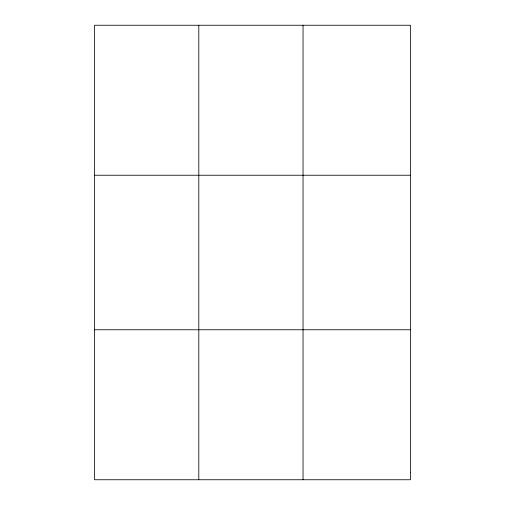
<?xml version="1.0" encoding="UTF-8"?>
<svg xmlns="http://www.w3.org/2000/svg" width="505" height="505" viewBox="0 0 505 505"><rect width="100%" height="100%" fill="white"/><g stroke="black" fill="none" stroke-linecap="round" stroke-linejoin="round"><path stroke-width="0.76" d="M198.8 479.75L198.8 25.25M303.044 479.75L303.044 25.25M94.555 175.235L410.445 175.235M94.555 329.765L410.445 329.765M410.445 472.611L410.445 479.75L94.555 479.75L94.555 25.25L410.445 25.25L410.445 472.611"/></g></svg>
